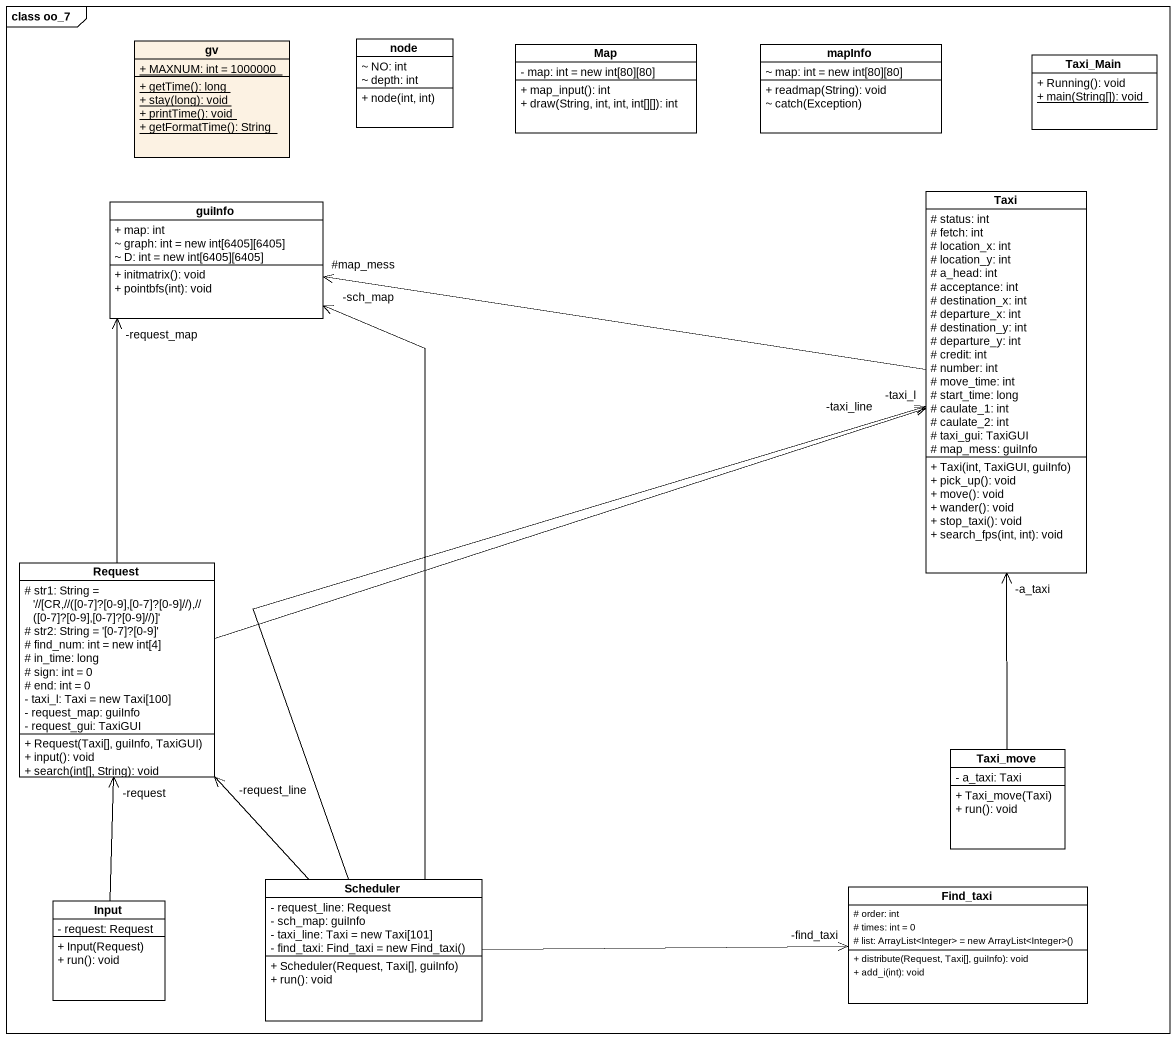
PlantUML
@startuml
mainframe class oo_7
hide circle
hide empty members
skinparam classAttributeIconSize 0
class gv #FCF2E3 {
  {static} + MAXNUM: int = 1000000
  {static} + getTime(): long
  {static} + stay(long): void
  {static} + printTime(): void
  {static} + getFormatTime(): String
}
class "node" as node_ {
  ~ NO: int
  ~ depth: int
  + node(int, int)
}
class "Map" as Map_ {
  - map: int = new int[80][80]
  + map_input(): int
  + draw(String, int, int, int[][]): int
}
class mapInfo {
  ~ map: int = new int[80][80]
  + readmap(String): void
  ~ catch(Exception)
}
class Taxi_Main {
  + Running(): void
  {static} + main(String[]): void
}
class guiInfo {
  + map: int
  ~ graph: int = new int[6405][6405]
  ~ D: int = new int[6405][6405]
  + initmatrix(): void
  + pointbfs(int): void
}
class Taxi {
  # status: int
  # fetch: int
  # location_x: int
  # location_y: int
  # a_head: int
  # acceptance: int
  # destination_x: int
  # departure_x: int
  # destination_y: int
  # departure_y: int
  # credit: int
  # number: int
  # move_time: int
  # start_time: long
  # caulate_1: int
  # caulate_2: int
  # taxi_gui: TaxiGUI
  # map_mess: guiInfo
  + Taxi(int, TaxiGUI, guiInfo)
  + pick_up(): void
  + move(): void
  + wander(): void
  + stop_taxi(): void
  + search_fps(int, int): void
}
class Request {
  {field} # str1: String = '~//[CR,~//([0-7]?[0-9],[0-7]?[0-9]~//),~//([0-7]?[0-9],[0-7]?[0-9]~//)]'
  # str2: String = '[0-7]?[0-9]'
  # find_num: int = new int[4]
  # in_time: long
  # sign: int = 0
  # end: int = 0
  - taxi_l: Taxi = new Taxi[100]
  - request_map: guiInfo
  - request_gui: TaxiGUI
  + Request(Taxi[], guiInfo, TaxiGUI)
  + input(): void
  + search(int[], String): void
}
class Taxi_move {
  - a_taxi: Taxi
  + Taxi_move(Taxi)
  + run(): void
}
class Scheduler {
  - request_line: Request
  - sch_map: guiInfo
  - taxi_line: Taxi = new Taxi[101]
  {field} - find_taxi: Find_taxi = new Find_taxi()
  + Scheduler(Request, Taxi[], guiInfo)
  + run(): void
}
class Input {
  - request: Request
  + Input(Request)
  + run(): void
}
class Find_taxi {
  # order: int
  # times: int = 0
  {field} # list: ArrayList<Integer> = new ArrayList<Integer>()
  + distribute(Request, Taxi[], guiInfo): void
  + add_i(int): void
}
Taxi -left-> "#map_mess" guiInfo
Request -up-> "-request_map" guiInfo
Request -right-> "-taxi_l" Taxi
Taxi_move -up-> "-a_taxi" Taxi
Scheduler -up-> "-sch_map" guiInfo
Scheduler -up-> "-taxi_line" Taxi
Scheduler -up-> "-request_line" Request
Scheduler -right-> "-find_taxi" Find_taxi
Input -up-> "-request" Request
@enduml
